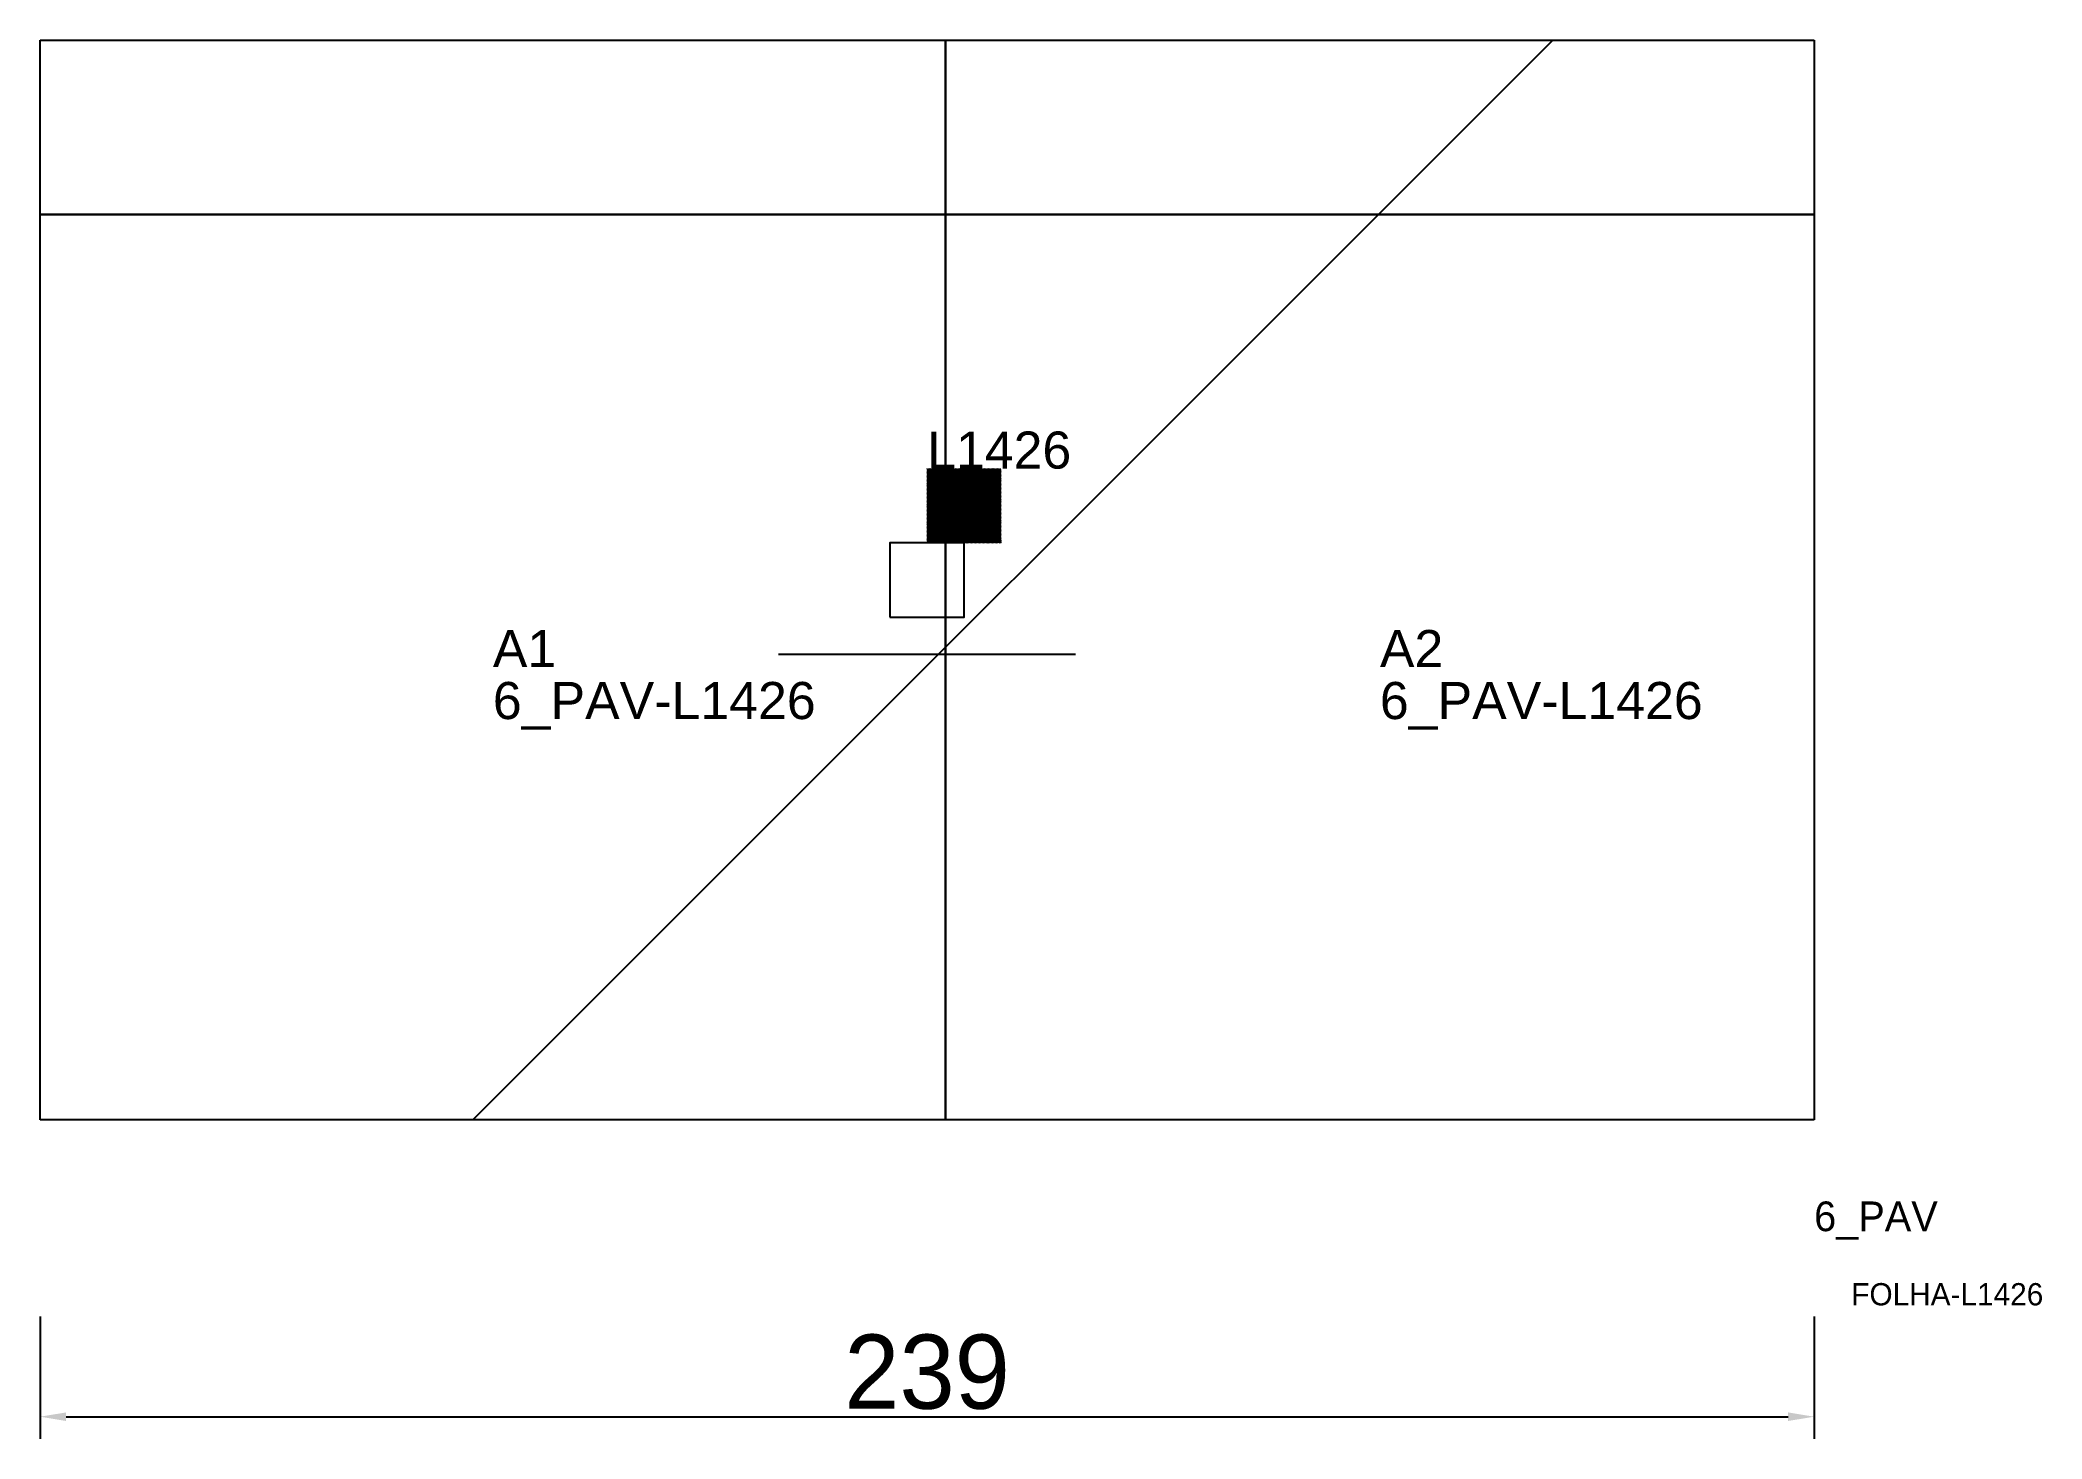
# Model space of a CAD drawing. Header units: metres. Extents: x 222 to 492, y 13 to 202.
import ezdxf

# ---------------------------------------------------------------- set-up
doc = ezdxf.new("R2010")
doc.units = ezdxf.units.M
for name, color, linetype in [('3', 3, 'CONTINUOUS'), ('AUX00', 7, 'CONTINUOUS'), ('COTA', 241, 'CONTINUOUS'), ('FOLHA', 255, 'CONTINUOUS'), ('Hachura', 251, 'CONTINUOUS'), ('NOMENCLATURA', 7, 'CONTINUOUS'), ('Nível', 160, 'CONTINUOUS'), ('Painéis', 200, 'CONTINUOUS'), ('Pilares', 5, 'CONTINUOUS'), ('REAPROVEITAMENTO', 251, 'CONTINUOUS'), ('SARR_2.2x7', 40, 'CONTINUOUS')]:
    doc.layers.add(name, color=color, linetype=linetype)
doc.styles.add('ARIAL', font='Arial.ttf')
doc.styles.add('STR_STANDARD', font='arial.ttf')
doc.dimstyles.new('EZ DXF', dxfattribs={"dimtxt": 10, "dimasz": 3.5, "dimexe": 3, "dimexo": 1.5, "dimgap": 1, "dimtad": 1, "dimdec": 1, "dimdsep": 46, "dimcen": 2.5, "dimazin": 3, "dimtfac": 1, "dimtmove": 0, "dimatfit": 3})

msp = doc.modelspace()

# ---------------------------------------------------------------- hatches: boundary and pattern name
at = {"layer": 'Hachura'}
h = msp.add_hatch(dxfattribs=at)
h.set_pattern_fill('ANSI31', scale=50)
h.paths.add_polyline_path([(461.2, 56), (222.2, 56), (222.2, 201.5), (461.2, 201.5), (461.2, 105.5)])
h = msp.add_hatch(dxfattribs=at)
h.set_pattern_fill('ANSI31', scale=50)
h.paths.add_polyline_path([(461.2, 56), (222.2, 56), (222.2, 201.5), (461.2, 201.5), (461.2, 105.5)])
at = {"layer": 'Reaproveitamento'}
h = msp.add_hatch(dxfattribs=at)
h.set_pattern_fill('SOLID')
h.paths.add_polyline_path([(341.7, 133.75), (351.7, 133.75), (351.7, 143.75), (341.7, 143.75)])
h = msp.add_hatch(dxfattribs=at)
h.set_pattern_fill('SOLID')
h.paths.add_polyline_path([(341.7, 133.75), (351.7, 133.75), (351.7, 143.75), (341.7, 143.75)])

# ---------------------------------------------------------------- linework, layer by layer
at = {"layer": '3'}
for points in [[(344.2, 56), (344.2, 201.5)], [(344.2, 56), (344.2, 201.5)], [(222.2, 178), (461.2, 178)], [(222.2, 178), (461.2, 178)]]:
    msp.add_lwpolyline(points, close=True, dxfattribs=at)
at = {"layer": 'Painéis', "color": 200}
for p, q in [((222.2, 56), (222.2, 201.5)), ((222.2, 201.5), (461.2, 201.5)), ((222.2, 56), (222.2, 201.5)), ((222.2, 201.5), (461.2, 201.5)), ((461.2, 201.5), (461.2, 105.5)), ((461.2, 201.5), (461.2, 105.5)), ((461.2, 105.5), (461.2, 56)), ((461.2, 105.5), (461.2, 56)), ((461.2, 56), (222.2, 56)), ((461.2, 56), (222.2, 56))]:
    msp.add_line(p, q, dxfattribs=at)
at = {"layer": 'Pilares'}
msp.add_lwpolyline([(336.7, 123.75), (346.7, 123.75), (346.7, 133.75), (336.7, 133.75)], close=True, dxfattribs=at)
msp.add_lwpolyline([(336.7, 123.75), (346.7, 123.75), (346.7, 133.75), (336.7, 133.75)], close=True, dxfattribs=at)
at = {"layer": 'SARR_2.2x7'}
msp.add_line((321.7, 118.75), (361.7, 118.75), dxfattribs=at)
msp.add_line((321.7, 118.75), (361.7, 118.75), dxfattribs=at)

# ---------------------------------------------------------------- texts
at = {"layer": '3', "style": 'STR_STANDARD'}
for s, p in [('A1', (283.2, 117)), ('A1', (283.2, 117)), ('A2', (402.7, 117)), ('A2', (402.7, 117))]:
    msp.add_text(s, height=5, dxfattribs=at).set_placement(p)
at = {"layer": 'AUX00', "style": 'STR_STANDARD'}
for p in [(283.2, 110), (283.2, 110), (402.7, 110), (402.7, 110)]:
    msp.add_text('6_PAV-L1426', height=5, dxfattribs=at).set_placement(p)
at = {"layer": 'FOLHA'}
msp.add_text('FOLHA-L1426', height=3, dxfattribs=at).set_placement((466.2, 31))
msp.add_text('FOLHA-L1426', height=3, dxfattribs=at).set_placement((466.2, 31))
at = {"layer": 'NOMENCLATURA', "insert": (341.7, 148.75), "char_height": 5, "attachment_point": 1, "style": 'ARIAL'}
msp.add_mtext('L1426', dxfattribs=at)
msp.add_mtext('L1426', dxfattribs=at)
at = {"layer": 'Nível'}
msp.add_text('6_PAV', height=4, dxfattribs=at).set_placement((461.2, 41))
msp.add_text('6_PAV', height=4, dxfattribs=at).set_placement((461.2, 41))

# ---------------------------------------------------------------- dimensions: what is measured, and where the dimension line sits
at = {"layer": 'COTA'}
msp.add_linear_dim(base=(222.2, 16), p1=(222.2, 31), p2=(461.2, 31), dimstyle='EZ DXF', dxfattribs=at).render()
msp.add_linear_dim(base=(222.2, 16), p1=(222.2, 31), p2=(461.2, 31), dimstyle='EZ DXF', dxfattribs=at).render()

doc.saveas('drawing.dxf')
